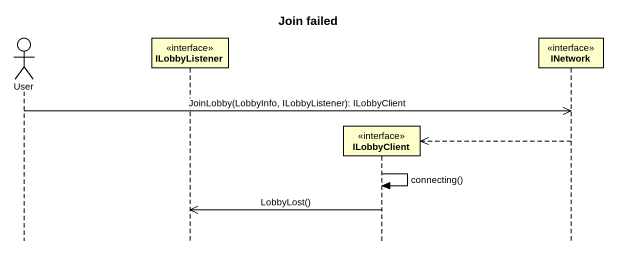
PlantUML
@startuml
title Join failed
hide footbox
actor User
participant ILobbyListener <<interface>>
participant ILobbyClient <<interface>>
participant INetwork <<interface>>

User ->> INetwork : JoinLobby(LobbyInfo, ILobbyListener): ILobbyClient
INetwork -->> ILobbyClient **
ILobbyClient -> ILobbyClient : connecting()
ILobbyClient ->> ILobbyListener : LobbyLost()
@enduml
